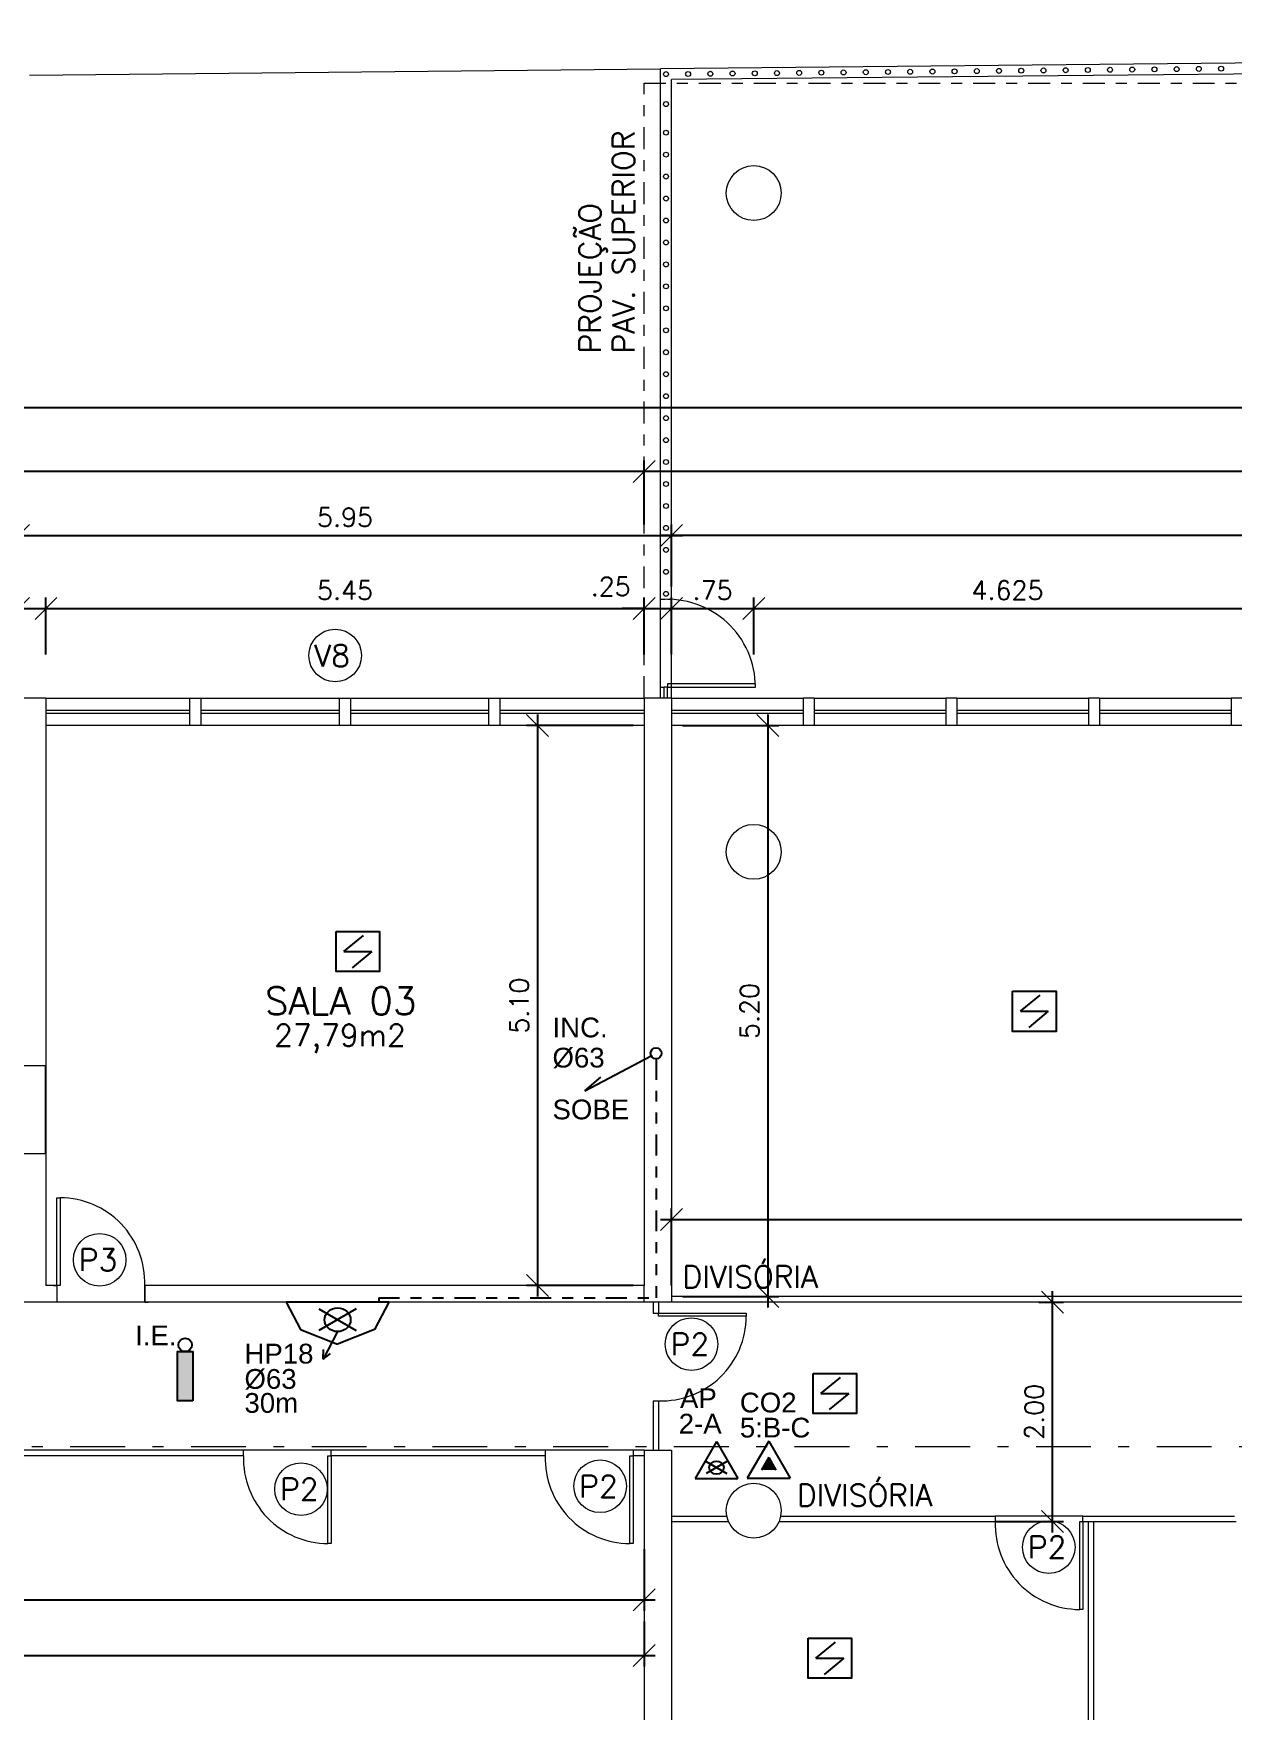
# Model space of a CAD drawing. Header units: millimetres. Extents: x 521 to 1055, y 261 to 520.
# Drawn here: x 715.49 to 726.42, y 495.5 to 510.77 of the extents above; entities that cross this region are included whole.
import ezdxf
from ezdxf.enums import TextEntityAlignment as Align

# ---------------------------------------------------------------- set-up
doc = ezdxf.new("R2010")
doc.units = ezdxf.units.MM
for name, pattern in [('CONTINU', [0]), ('DASHDOT', [1, 0.5, -0.25, 0, -0.25]), ('DASHDOTX2', [2, 1, -0.5, 0, -0.5]), ('DIVIDE2', [15.875, 6.35, -3.175, 0, -3.175, 0, -3.175])]:
    doc.linetypes.add(name, pattern=pattern)
doc.layers.add('0.1', color=8, linetype='Continuous', lineweight=13)
doc.layers.add('ppci', color=8, linetype='Continuous')
doc.styles.add('ROMANS', font='romans')
doc.styles.get("Standard").update_dxf_attribs({"font": 'romans.shx'})
doc.styles.add('STYLE1', font='sanss___.ttf')
doc.dimstyles.new('Fares Eng - 50', dxfattribs={"dimscale": 2, "dimtxt": 0.085, "dimasz": 0.1, "dimexe": 0.05, "dimexo": 0.05, "dimgap": 0.04, "dimtad": 1, "dimzin": 4, "dimdsep": 46, "dimtxsty": 'ROMANS', "dimblk1": 'OBLIQUE', "dimblk2": 'OBLIQUE', "dimsah": 1, "dimcen": 0.05, "dimdle": 0.05, "dimclrd": 8, "dimclre": 8, "dimclrt": 8, "dimaunit": 1, "dimadec": 0, "dimazin": 0, "dimtfac": 1, "dimtix": 1, "dimtmove": 2, "dimatfit": 0, "dimldrblk": 'OPEN90', "dimfxl": 1, "dimtolj": 1, "dimtzin": 0, "dimarcsym": 0})

# ---------------------------------------------------------------- blocks, each defined once
blk = doc.blocks.new('_OBLIQUE')
at = {"color": 0, "linetype": 'ByBlock'}
blk.add_line((-0.5, -0.5), (0.5, 0.5), dxfattribs=at)
blk = doc.blocks.new('*D49')
at = {"layer": '0.1', "color": 8, "linetype": 'CONTINU', "lineweight": -2, "transparency": 16777216}
for p, q in [((715.353, 505.534), (715.153, 505.534)), ((715.353, 505.115), (715.353, 505.634)), ((715.353, 505.534), (715.603, 505.534)), ((715.603, 505.115), (715.603, 505.634)), ((715.603, 505.534), (715.803, 505.534))]:
    blk.add_line(p, q, dxfattribs=at)
at = {"layer": 'DEFPOINTS', "color": 0, "linetype": 'CONTINU', "lineweight": -2, "transparency": 16777216}
for p in [(715.603, 505.534), (715.353, 505.015), (715.603, 505.015)]:
    blk.add_point(p, dxfattribs=at)
at = {"layer": '0.1', "color": 8, "linetype": 'CONTINU', "lineweight": -2, "transparency": 16777216, "xscale": 0.2, "yscale": 0.2, "zscale": 0.2}
blk.add_blockref('_OBLIQUE', (715.353, 505.534), dxfattribs=at)
at = {"layer": '0.1', "color": 8, "linetype": 'CONTINU', "lineweight": -2, "transparency": 16777216, "xscale": 0.2, "yscale": 0.2, "zscale": 0.2, "rotation": 180}
blk.add_blockref('_OBLIQUE', (715.603, 505.534), dxfattribs=at)
at = {"layer": '0.1', "color": 8, "linetype": 'CONTINU', "transparency": 16777216, "insert": (715.073, 505.734), "char_height": 0.17, "attachment_point": 5, "style": 'ROMANS'}
blk.add_mtext('\\A1;.25', dxfattribs=at)
blk = doc.blocks.new('_Open90')
at = {"color": 0, "linetype": 'ByBlock', "lineweight": -2}
for p, q in [((0, 0), (-1, 0)), ((-0.5, 0.5), (0, 0)), ((0, 0), (-0.5, -0.5))]:
    blk.add_line(p, q, dxfattribs=at)
blk = doc.blocks.new('*D115')
at = {"layer": '0.1', "color": 8, "linetype": 'CONTINU', "lineweight": -2, "transparency": 16777216}
for p, q in [((715.503, 505.534), (721.153, 505.534)), ((715.603, 505.115), (715.603, 505.634)), ((721.053, 505.115), (721.053, 505.634))]:
    blk.add_line(p, q, dxfattribs=at)
at = {"layer": 'DEFPOINTS', "color": 0, "linetype": 'CONTINU', "lineweight": -2, "transparency": 16777216}
for p in [(721.053, 505.534), (715.603, 505.015), (721.053, 505.015)]:
    blk.add_point(p, dxfattribs=at)
at = {"layer": '0.1', "color": 8, "linetype": 'CONTINU', "lineweight": -2, "transparency": 16777216, "xscale": 0.2, "yscale": 0.2, "zscale": 0.2, "rotation": 180}
blk.add_blockref('_OBLIQUE', (715.603, 505.534), dxfattribs=at)
at = {"layer": '0.1', "color": 8, "linetype": 'CONTINU', "lineweight": -2, "transparency": 16777216, "xscale": 0.2, "yscale": 0.2, "zscale": 0.2}
blk.add_blockref('_OBLIQUE', (721.053, 505.534), dxfattribs=at)
at = {"layer": '0.1', "color": 8, "linetype": 'CONTINU', "transparency": 16777216, "insert": (718.328, 505.699), "char_height": 0.17, "attachment_point": 5, "style": 'ROMANS'}
blk.add_mtext('\\A1;5.45', dxfattribs=at)
blk = doc.blocks.new('*D50')
at = {"layer": '0.1', "color": 8, "linetype": 'CONTINU', "lineweight": -2, "transparency": 16777216}
for p, q in [((721.053, 505.534), (720.853, 505.534)), ((721.053, 505.115), (721.053, 505.634)), ((721.053, 505.534), (721.303, 505.534)), ((721.303, 505.115), (721.303, 505.634)), ((721.303, 505.534), (721.503, 505.534))]:
    blk.add_line(p, q, dxfattribs=at)
at = {"layer": 'DEFPOINTS', "color": 0, "linetype": 'CONTINU', "lineweight": -2, "transparency": 16777216}
for p in [(721.303, 505.534), (721.053, 505.015), (721.303, 505.015)]:
    blk.add_point(p, dxfattribs=at)
at = {"layer": '0.1', "color": 8, "linetype": 'CONTINU', "lineweight": -2, "transparency": 16777216, "xscale": 0.2, "yscale": 0.2, "zscale": 0.2}
blk.add_blockref('_OBLIQUE', (721.053, 505.534), dxfattribs=at)
at = {"layer": '0.1', "color": 8, "linetype": 'CONTINU', "lineweight": -2, "transparency": 16777216, "xscale": 0.2, "yscale": 0.2, "zscale": 0.2, "rotation": 180}
blk.add_blockref('_OBLIQUE', (721.303, 505.534), dxfattribs=at)
at = {"layer": '0.1', "color": 8, "linetype": 'CONTINU', "transparency": 16777216, "insert": (720.749, 505.734), "char_height": 0.17, "attachment_point": 5, "style": 'ROMANS'}
blk.add_mtext('\\A1;.25', dxfattribs=at)
blk = doc.blocks.new('*D51')
at = {"layer": '0.1', "color": 8, "linetype": 'CONTINU', "lineweight": -2, "transparency": 16777216}
for p, q in [((721.203, 505.534), (722.153, 505.534)), ((721.303, 505.115), (721.303, 505.634)), ((722.053, 505.115), (722.053, 505.634))]:
    blk.add_line(p, q, dxfattribs=at)
at = {"layer": 'DEFPOINTS', "color": 0, "linetype": 'CONTINU', "lineweight": -2, "transparency": 16777216}
for p in [(722.053, 505.534), (721.303, 505.015), (722.053, 505.015)]:
    blk.add_point(p, dxfattribs=at)
at = {"layer": '0.1', "color": 8, "linetype": 'CONTINU', "lineweight": -2, "transparency": 16777216, "xscale": 0.2, "yscale": 0.2, "zscale": 0.2, "rotation": 180}
blk.add_blockref('_OBLIQUE', (721.303, 505.534), dxfattribs=at)
at = {"layer": '0.1', "color": 8, "linetype": 'CONTINU', "lineweight": -2, "transparency": 16777216, "xscale": 0.2, "yscale": 0.2, "zscale": 0.2}
blk.add_blockref('_OBLIQUE', (722.053, 505.534), dxfattribs=at)
at = {"layer": '0.1', "color": 8, "linetype": 'CONTINU', "transparency": 16777216, "insert": (721.678, 505.699), "char_height": 0.17, "attachment_point": 5, "style": 'ROMANS'}
blk.add_mtext('\\A1;.75', dxfattribs=at)
blk = doc.blocks.new('*D52')
at = {"layer": '0.1', "color": 8, "linetype": 'CONTINU', "lineweight": -2, "transparency": 16777216}
for p, q in [((721.953, 505.534), (726.778, 505.534)), ((722.053, 505.115), (722.053, 505.634)), ((726.678, 505.115), (726.678, 505.634))]:
    blk.add_line(p, q, dxfattribs=at)
at = {"layer": 'DEFPOINTS', "color": 0, "linetype": 'CONTINU', "lineweight": -2, "transparency": 16777216}
for p in [(726.678, 505.534), (722.053, 505.015), (726.678, 505.015)]:
    blk.add_point(p, dxfattribs=at)
at = {"layer": '0.1', "color": 8, "linetype": 'CONTINU', "lineweight": -2, "transparency": 16777216, "xscale": 0.2, "yscale": 0.2, "zscale": 0.2, "rotation": 180}
blk.add_blockref('_OBLIQUE', (722.053, 505.534), dxfattribs=at)
at = {"layer": '0.1', "color": 8, "linetype": 'CONTINU', "lineweight": -2, "transparency": 16777216, "xscale": 0.2, "yscale": 0.2, "zscale": 0.2}
blk.add_blockref('_OBLIQUE', (726.678, 505.534), dxfattribs=at)
at = {"layer": '0.1', "color": 8, "linetype": 'CONTINU', "transparency": 16777216, "insert": (724.365, 505.699), "char_height": 0.17, "attachment_point": 5, "style": 'ROMANS'}
blk.add_mtext('\\A1;4.625', dxfattribs=at)
blk = doc.blocks.new('*D116')
at = {"layer": '0.1', "color": 8, "linetype": 'CONTINU', "lineweight": -2, "transparency": 16777216}
for p, q in [((715.353, 505.834), (715.353, 506.299)), ((721.303, 505.834), (721.303, 506.299)), ((715.253, 506.199), (721.403, 506.199))]:
    blk.add_line(p, q, dxfattribs=at)
at = {"layer": 'DEFPOINTS', "color": 0, "linetype": 'CONTINU', "lineweight": -2, "transparency": 16777216}
for p in [(721.303, 506.199), (715.353, 505.734), (721.303, 505.734)]:
    blk.add_point(p, dxfattribs=at)
at = {"layer": '0.1', "color": 8, "linetype": 'CONTINU', "lineweight": -2, "transparency": 16777216, "xscale": 0.2, "yscale": 0.2, "zscale": 0.2, "rotation": 180}
blk.add_blockref('_OBLIQUE', (715.353, 506.199), dxfattribs=at)
at = {"layer": '0.1', "color": 8, "linetype": 'CONTINU', "lineweight": -2, "transparency": 16777216, "xscale": 0.2, "yscale": 0.2, "zscale": 0.2}
blk.add_blockref('_OBLIQUE', (721.303, 506.199), dxfattribs=at)
at = {"layer": '0.1', "color": 8, "linetype": 'CONTINU', "transparency": 16777216, "insert": (718.328, 506.364), "char_height": 0.17, "attachment_point": 5, "style": 'ROMANS'}
blk.add_mtext('\\A1;5.95', dxfattribs=at)
blk = doc.blocks.new('*D117')
at = {"layer": '0.1', "color": 8, "linetype": 'CONTINU', "lineweight": -2, "transparency": 16777216}
for p, q in [((721.303, 505.734), (721.303, 506.299)), ((736.803, 505.734), (736.803, 506.299)), ((736.903, 506.199), (721.203, 506.199))]:
    blk.add_line(p, q, dxfattribs=at)
at = {"layer": 'DEFPOINTS', "color": 0, "linetype": 'CONTINU', "lineweight": -2, "transparency": 16777216}
for p in [(721.303, 506.199), (721.303, 505.634), (736.803, 505.634)]:
    blk.add_point(p, dxfattribs=at)
at = {"layer": '0.1', "color": 8, "linetype": 'CONTINU', "lineweight": -2, "transparency": 16777216, "xscale": 0.2, "yscale": 0.2, "zscale": 0.2, "rotation": 180}
blk.add_blockref('_OBLIQUE', (721.303, 506.199), dxfattribs=at)
at = {"layer": '0.1', "color": 8, "linetype": 'CONTINU', "lineweight": -2, "transparency": 16777216, "xscale": 0.2, "yscale": 0.2, "zscale": 0.2}
blk.add_blockref('_OBLIQUE', (736.803, 506.199), dxfattribs=at)
at = {"layer": '0.1', "color": 8, "linetype": 'CONTINU', "transparency": 16777216, "insert": (729.053, 506.364), "char_height": 0.17, "attachment_point": 5, "style": 'ROMANS'}
blk.add_mtext('\\A1;15.50', dxfattribs=at)
blk = doc.blocks.new('*D118')
at = {"layer": '0.1', "color": 8, "linetype": 'CONTINU', "lineweight": -2, "transparency": 16777216}
for p, q in [((737.153, 506.78), (720.953, 506.78)), ((721.053, 506.3), (721.053, 506.88)), ((737.053, 506.3), (737.053, 506.88))]:
    blk.add_line(p, q, dxfattribs=at)
at = {"layer": 'DEFPOINTS', "color": 0, "linetype": 'CONTINU', "lineweight": -2, "transparency": 16777216}
for p in [(721.053, 506.78), (721.053, 506.2), (737.053, 506.2)]:
    blk.add_point(p, dxfattribs=at)
at = {"layer": '0.1', "color": 8, "linetype": 'CONTINU', "lineweight": -2, "transparency": 16777216, "xscale": 0.2, "yscale": 0.2, "zscale": 0.2, "rotation": 180}
blk.add_blockref('_OBLIQUE', (721.053, 506.78), dxfattribs=at)
at = {"layer": '0.1', "color": 8, "linetype": 'CONTINU', "lineweight": -2, "transparency": 16777216, "xscale": 0.2, "yscale": 0.2, "zscale": 0.2}
blk.add_blockref('_OBLIQUE', (737.053, 506.78), dxfattribs=at)
at = {"layer": '0.1', "color": 8, "linetype": 'CONTINU', "transparency": 16777216, "insert": (729.053, 506.945), "char_height": 0.17, "attachment_point": 5, "style": 'ROMANS'}
blk.add_mtext('\\A1;16.00', dxfattribs=at)
blk = doc.blocks.new('*D66')
at = {"layer": '0.1', "color": 8, "linetype": 'CONTINU', "lineweight": -2, "transparency": 16777216}
for p, q in [((721.153, 506.78), (667.203, 506.78)), ((667.303, 506.399), (667.303, 506.88)), ((721.053, 506.299), (721.053, 506.88))]:
    blk.add_line(p, q, dxfattribs=at)
at = {"layer": 'DEFPOINTS', "color": 0, "linetype": 'CONTINU', "lineweight": -2, "transparency": 16777216}
for p in [(667.303, 506.78), (667.303, 506.299), (721.053, 506.199)]:
    blk.add_point(p, dxfattribs=at)
at = {"layer": '0.1', "color": 8, "linetype": 'CONTINU', "lineweight": -2, "transparency": 16777216, "xscale": 0.2, "yscale": 0.2, "zscale": 0.2, "rotation": 180}
blk.add_blockref('_OBLIQUE', (667.303, 506.78), dxfattribs=at)
at = {"layer": '0.1', "color": 8, "linetype": 'CONTINU', "lineweight": -2, "transparency": 16777216, "xscale": 0.2, "yscale": 0.2, "zscale": 0.2}
blk.add_blockref('_OBLIQUE', (721.053, 506.78), dxfattribs=at)
at = {"layer": '0.1', "color": 8, "linetype": 'CONTINU', "transparency": 16777216, "insert": (694.178, 506.945), "char_height": 0.17, "attachment_point": 5, "style": 'ROMANS'}
blk.add_mtext('\\A1;53.75', dxfattribs=at)
blk = doc.blocks.new('*D68')
at = {"layer": '0.1', "color": 8, "linetype": 'CONTINU', "lineweight": -2, "transparency": 16777216}
for p, q in [((667.203, 507.364), (755.553, 507.364)), ((667.303, 506.98), (667.303, 507.464)), ((755.453, 506.98), (755.453, 507.464))]:
    blk.add_line(p, q, dxfattribs=at)
at = {"layer": 'DEFPOINTS', "color": 0, "linetype": 'CONTINU', "lineweight": -2, "transparency": 16777216}
for p in [(755.453, 507.364), (667.303, 506.88), (755.453, 506.88)]:
    blk.add_point(p, dxfattribs=at)
at = {"layer": '0.1', "color": 8, "linetype": 'CONTINU', "lineweight": -2, "transparency": 16777216, "xscale": 0.2, "yscale": 0.2, "zscale": 0.2, "rotation": 180}
blk.add_blockref('_OBLIQUE', (667.303, 507.364), dxfattribs=at)
at = {"layer": '0.1', "color": 8, "linetype": 'CONTINU', "lineweight": -2, "transparency": 16777216, "xscale": 0.2, "yscale": 0.2, "zscale": 0.2}
blk.add_blockref('_OBLIQUE', (755.453, 507.364), dxfattribs=at)
at = {"layer": '0.1', "color": 8, "linetype": 'CONTINU', "transparency": 16777216, "insert": (711.378, 507.529), "char_height": 0.17, "attachment_point": 5, "style": 'ROMANS'}
blk.add_mtext('\\A1;88.15', dxfattribs=at)
blk = doc.blocks.new('P80')
for points in [[(0, 0.86), (0, 0.83), (0.15, 0.83), (0.15, 0.86)], [(0, 0), (0, 0.03), (0.15, 0.03), (0.15, 0)]]:
    blk.add_lwpolyline(points)
blk.add_lwpolyline([(-0.8, 0.06), (0, 0.06), (0, 0.03), (-0.8, 0.03)], close=True)
at = {"color": 8}
blk.add_arc((-0.025, 0.056), 0.775, 88.1408, 179.6698, dxfattribs=at)
blk = doc.blocks.new('ÁREA')
for p in [(0.00005, 0.00376), (0, 0)]:
    blk.add_attdef('COMPARTIMENTO', text='', height=0.0025).set_placement(p, align=Align.CENTER)
at = {"color": 1}
for p in [(-0.00005, -0.00376), (-0.0001, -0.00752)]:
    blk.add_attdef('ÁREA', text='', height=0.002, dxfattribs=at).set_placement(p, align=Align.CENTER)
blk = doc.blocks.new('*D219')
at = {"layer": '0.1', "color": 8, "linetype": 'CONTINU', "lineweight": -2, "transparency": 16777216}
for p, q in [((721.303, 499.367), (721.303, 500.069)), ((736.853, 499.367), (736.853, 500.069)), ((721.203, 499.969), (736.953, 499.969))]:
    blk.add_line(p, q, dxfattribs=at)
at = {"layer": 'DEFPOINTS', "color": 0, "linetype": 'CONTINU', "lineweight": -2, "transparency": 16777216}
for p in [(736.853, 499.969), (721.303, 499.267), (736.853, 499.267)]:
    blk.add_point(p, dxfattribs=at)
at = {"layer": '0.1', "color": 8, "linetype": 'CONTINU', "lineweight": -2, "transparency": 16777216, "xscale": 0.2, "yscale": 0.2, "zscale": 0.2, "rotation": 180}
blk.add_blockref('_OBLIQUE', (721.303, 499.969), dxfattribs=at)
at = {"layer": '0.1', "color": 8, "linetype": 'CONTINU', "lineweight": -2, "transparency": 16777216, "xscale": 0.2, "yscale": 0.2, "zscale": 0.2}
blk.add_blockref('_OBLIQUE', (736.853, 499.969), dxfattribs=at)
at = {"layer": '0.1', "color": 8, "linetype": 'CONTINU', "transparency": 16777216, "insert": (729.078, 500.134), "char_height": 0.17, "attachment_point": 5, "style": 'ROMANS'}
blk.add_mtext('\\A1;15.55', dxfattribs=at)
blk = doc.blocks.new('*D255')
at = {"layer": '0.1', "color": 8, "linetype": 'CONTINU', "lineweight": -2, "transparency": 16777216}
for p, q in [((724.774, 497.117), (724.774, 499.317)), ((724.65, 499.217), (724.874, 499.217)), ((724.253, 497.217), (724.874, 497.217))]:
    blk.add_line(p, q, dxfattribs=at)
at = {"layer": 'DEFPOINTS', "color": 0, "linetype": 'CONTINU', "lineweight": -2, "transparency": 16777216}
for p in [(724.55, 499.217), (724.774, 499.217), (724.153, 497.217)]:
    blk.add_point(p, dxfattribs=at)
at = {"layer": '0.1', "color": 8, "linetype": 'CONTINU', "lineweight": -2, "transparency": 16777216, "xscale": 0.2, "yscale": 0.2, "zscale": 0.2}
for p, rotation in [((724.774, 499.217), 90), ((724.774, 497.217), 270)]:
    blk.add_blockref('_OBLIQUE', p, dxfattribs=dict(at, rotation=rotation))
at = {"layer": '0.1', "color": 8, "linetype": 'CONTINU', "transparency": 16777216, "insert": (724.609, 498.217), "char_height": 0.17, "attachment_point": 5, "rotation": 90, "style": 'ROMANS'}
blk.add_mtext('\\A1;2.00', dxfattribs=at)
blk = doc.blocks.new('*D286')
at = {"layer": '0.1', "color": 8, "linetype": 'CONTINU', "lineweight": -2, "transparency": 16777216}
for p, q in [((720.953, 504.467), (719.981, 504.467)), ((720.081, 504.567), (720.081, 499.267)), ((720.953, 499.367), (719.981, 499.367))]:
    blk.add_line(p, q, dxfattribs=at)
at = {"layer": 'DEFPOINTS', "color": 0, "linetype": 'CONTINU', "lineweight": -2, "transparency": 16777216}
for p in [(721.053, 504.467), (720.081, 499.367), (721.053, 499.367)]:
    blk.add_point(p, dxfattribs=at)
at = {"layer": '0.1', "color": 8, "linetype": 'CONTINU', "lineweight": -2, "transparency": 16777216, "xscale": 0.2, "yscale": 0.2, "zscale": 0.2}
for p, rotation in [((720.081, 504.467), 90), ((720.081, 499.367), 270)]:
    blk.add_blockref('_OBLIQUE', p, dxfattribs=dict(at, rotation=rotation))
at = {"layer": '0.1', "color": 8, "linetype": 'CONTINU', "transparency": 16777216, "insert": (719.916, 501.917), "char_height": 0.17, "attachment_point": 5, "rotation": 90, "style": 'ROMANS'}
blk.add_mtext('\\A1;5.10', dxfattribs=at)
blk = doc.blocks.new('*D3375')
at = {"layer": '0.1', "color": 8, "linetype": 'CONTINU', "lineweight": -2, "transparency": 16777216}
for p, q in [((721.403, 504.467), (722.28, 504.467)), ((722.18, 504.567), (722.18, 499.167)), ((721.403, 499.267), (722.28, 499.267))]:
    blk.add_line(p, q, dxfattribs=at)
at = {"layer": 'DEFPOINTS', "color": 0, "linetype": 'CONTINU', "lineweight": -2, "transparency": 16777216}
for p in [(721.303, 504.467), (721.303, 499.267), (722.18, 499.267)]:
    blk.add_point(p, dxfattribs=at)
at = {"layer": '0.1', "color": 8, "linetype": 'CONTINU', "lineweight": -2, "transparency": 16777216, "xscale": 0.2, "yscale": 0.2, "zscale": 0.2}
for p, rotation in [((722.18, 504.467), 90), ((722.18, 499.267), 270)]:
    blk.add_blockref('_OBLIQUE', p, dxfattribs=dict(at, rotation=rotation))
at = {"layer": '0.1', "color": 8, "linetype": 'CONTINU', "lineweight": -2, "transparency": 16777216, "insert": (722.015, 501.867), "char_height": 0.17, "attachment_point": 5, "rotation": 90, "style": 'ROMANS'}
blk.add_mtext('\\A1;5.20', dxfattribs=at)
blk = doc.blocks.new('*D3377')
at = {"layer": '0.1', "color": 8, "linetype": 'CONTINU', "lineweight": -2, "transparency": 16777216}
for p, q in [((697.673, 496.967), (697.673, 496.406)), ((721.053, 496.967), (721.053, 496.406)), ((697.573, 496.506), (721.153, 496.506))]:
    blk.add_line(p, q, dxfattribs=at)
at = {"layer": 'DEFPOINTS', "color": 0, "linetype": 'CONTINU', "lineweight": -2, "transparency": 16777216}
for p in [(697.673, 497.067), (721.053, 497.067), (721.053, 496.506)]:
    blk.add_point(p, dxfattribs=at)
at = {"layer": '0.1', "color": 8, "linetype": 'CONTINU', "lineweight": -2, "transparency": 16777216, "xscale": 0.2, "yscale": 0.2, "zscale": 0.2, "rotation": 180}
blk.add_blockref('_OBLIQUE', (697.673, 496.506), dxfattribs=at)
at = {"layer": '0.1', "color": 8, "linetype": 'CONTINU', "lineweight": -2, "transparency": 16777216, "xscale": 0.2, "yscale": 0.2, "zscale": 0.2}
blk.add_blockref('_OBLIQUE', (721.053, 496.506), dxfattribs=at)
at = {"layer": '0.1', "color": 8, "linetype": 'CONTINU', "lineweight": -2, "transparency": 16777216, "insert": (709.363, 496.671), "char_height": 0.17, "attachment_point": 5, "style": 'ROMANS'}
blk.add_mtext('\\A1;23.38', dxfattribs=at)
blk = doc.blocks.new('*D3378')
at = {"layer": '0.1', "color": 8, "linetype": 'CONTINU', "lineweight": -2, "transparency": 16777216}
for p, q in [((693.953, 496.306), (693.953, 495.899)), ((721.053, 496.306), (721.053, 495.899)), ((693.853, 495.999), (721.153, 495.999))]:
    blk.add_line(p, q, dxfattribs=at)
at = {"layer": 'DEFPOINTS', "color": 0, "linetype": 'CONTINU', "lineweight": -2, "transparency": 16777216}
for p in [(693.953, 496.406), (721.053, 496.406), (721.053, 495.999)]:
    blk.add_point(p, dxfattribs=at)
at = {"layer": '0.1', "color": 8, "linetype": 'CONTINU', "lineweight": -2, "transparency": 16777216, "xscale": 0.2, "yscale": 0.2, "zscale": 0.2, "rotation": 180}
blk.add_blockref('_OBLIQUE', (693.953, 495.999), dxfattribs=at)
at = {"layer": '0.1', "color": 8, "linetype": 'CONTINU', "lineweight": -2, "transparency": 16777216, "xscale": 0.2, "yscale": 0.2, "zscale": 0.2}
blk.add_blockref('_OBLIQUE', (721.053, 495.999), dxfattribs=at)
at = {"layer": '0.1', "color": 8, "linetype": 'CONTINU', "lineweight": -2, "transparency": 16777216, "insert": (707.503, 496.164), "char_height": 0.17, "attachment_point": 5, "style": 'ROMANS'}
blk.add_mtext('\\A1;27.10', dxfattribs=at)

msp = doc.modelspace()

# ---------------------------------------------------------------- hatches: boundary and pattern name
at = {"layer": 'ppci'}
for points in [[(716.94244, 498.76553), (716.79994, 498.76553), (716.79994, 498.317), (716.94244, 498.317)], [(722.18889, 497.79971), (722.12379, 497.68696), (722.25398, 497.68696)]]:
    msp.add_hatch(color=10, dxfattribs=at).paths.add_polyline_path(points)

# ---------------------------------------------------------------- linework, layer by layer
at = {"layer": '0.1', "color": 8}
for p, q in [((753.43847, 510.76958), (721.20272, 510.44884)), ((753.38193, 510.66901), (721.30272, 510.34983)), ((715.45272, 510.39162), (721.20272, 510.44884)), ((721.20272, 504.81692), (721.20272, 510.44884)), ((721.30272, 504.81692), (721.30272, 510.34983)), ((721.26772, 505.61692), (721.30272, 505.61692)), ((721.20272, 504.81692), (721.23772, 504.81692)), ((721.26772, 504.81692), (721.23772, 504.81692)), ((721.26772, 504.81692), (721.30272, 504.81692)), ((715.60272, 504.71692), (716.91522, 504.71692)), ((715.60272, 504.60692), (716.91522, 504.60692)), ((717.01522, 504.71692), (718.27772, 504.71692)), ((717.01522, 504.60692), (718.27772, 504.60692)), ((718.37772, 504.71692), (719.63926, 504.71692)), ((718.37772, 504.60692), (719.63926, 504.60692)), ((719.73926, 504.71692), (721.05272, 504.71692)), ((719.73926, 504.60692), (721.05272, 504.60692)), ((721.30272, 504.71692), (722.50272, 504.71692)), ((721.30272, 504.60692), (722.50272, 504.60692)), ((722.50272, 504.71692), (722.50272, 504.46692)), ((722.60272, 504.71692), (722.50272, 504.71692)), ((722.60272, 504.71692), (722.60272, 504.46692)), ((722.60272, 504.71692), (723.80272, 504.71692)), ((722.60272, 504.60692), (723.80272, 504.60692)), ((723.80272, 504.71692), (723.80272, 504.46692)), ((723.90272, 504.71692), (723.80272, 504.71692)), ((723.90272, 504.71692), (723.90272, 504.46692)), ((723.90272, 504.71692), (725.10272, 504.71692)), ((723.90272, 504.60692), (725.10272, 504.60692)), ((725.10272, 504.71692), (725.10272, 504.46692)), ((725.20272, 504.71692), (725.10272, 504.71692)), ((725.20272, 504.71692), (725.20272, 504.46692)), ((725.20272, 504.71692), (726.40272, 504.71692)), ((725.20272, 504.60692), (726.40272, 504.60692)), ((726.40272, 504.71692), (726.40272, 504.46692)), ((726.50272, 504.71692), (726.40272, 504.71692)), ((716.91522, 504.57692), (715.60272, 504.57692)), ((716.91522, 504.46692), (715.60272, 504.46692)), ((718.27772, 504.57692), (717.01522, 504.57692)), ((718.27772, 504.46692), (717.01522, 504.46692)), ((719.63926, 504.57692), (718.37772, 504.57692)), ((719.63926, 504.46692), (718.37772, 504.46692)), ((721.05272, 504.57692), (719.73926, 504.57692)), ((721.05272, 504.46692), (719.73926, 504.46692)), ((722.50272, 504.57692), (721.30272, 504.57692)), ((722.50272, 504.46692), (721.30272, 504.46692)), ((722.60272, 504.46692), (722.50272, 504.46692)), ((723.80272, 504.57692), (722.60272, 504.57692)), ((723.80272, 504.46692), (722.60272, 504.46692)), ((723.90272, 504.46692), (723.80272, 504.46692)), ((725.10272, 504.57692), (723.90272, 504.57692)), ((725.10272, 504.46692), (723.90272, 504.46692)), ((725.20272, 504.46692), (725.10272, 504.46692)), ((726.40272, 504.57692), (725.20272, 504.57692)), ((726.40272, 504.46692), (725.20272, 504.46692)), ((726.50272, 504.46692), (726.40272, 504.46692)), ((721.13485, 499.21692), (721.13485, 499.11692)), ((721.13485, 499.11692), (721.18485, 499.11692)), ((721.18485, 499.21692), (721.18485, 499.11692)), ((721.13485, 498.31692), (721.18485, 498.31692)), ((721.13485, 498.31692), (721.13485, 497.86692)), ((721.18485, 498.31692), (721.18485, 497.86692)), ((717.40272, 497.86692), (712.80272, 497.86692)), ((717.40272, 497.81692), (712.80272, 497.81692)), ((720.15272, 497.86692), (718.20272, 497.86692)), ((720.15272, 497.81692), (718.20272, 497.81692)), ((720.15272, 497.86692), (720.15272, 497.81692)), ((721.05272, 497.86692), (720.95272, 497.86692)), ((720.95272, 497.86692), (720.95272, 497.81692)), ((721.05272, 497.81692), (720.95272, 497.81692))]:
    msp.add_line(p, q, dxfattribs=at)
at = {"layer": '0.1', "color": 8, "linetype": 'DASHDOT', "ltscale": 0.4}
for p, q in [((721.05272, 510.31692), (737.05272, 510.31692)), ((721.05272, 504.71692), (721.05272, 510.31692))]:
    msp.add_line(p, q, dxfattribs=at)
at = {"layer": '0.1', "color": 7}
for p, q in [((715.60272, 504.71692), (715.35272, 504.71692)), ((715.60272, 504.71692), (715.35272, 504.71692)), ((715.60272, 504.71692), (715.60272, 501.36692)), ((721.30272, 504.71692), (721.05272, 504.71692)), ((721.05272, 504.71692), (721.05272, 499.36692)), ((721.30272, 504.71692), (721.05272, 504.71692)), ((721.30272, 504.71692), (721.05272, 504.71692)), ((721.30272, 504.71692), (721.05272, 504.71692)), ((721.30272, 504.71692), (721.30272, 499.21692)), ((715.60272, 501.36692), (715.35272, 501.36692)), ((715.60272, 500.56692), (715.35272, 500.56692)), ((715.60272, 500.56692), (715.60272, 499.36692)), ((715.70272, 499.36692), (715.60272, 499.36692)), ((715.70272, 499.36692), (715.70272, 499.21692)), ((721.05272, 499.36692), (716.50272, 499.36692)), ((716.50272, 499.21692), (716.50272, 499.36692)), ((715.70272, 499.21692), (715.35272, 499.21692)), ((721.30272, 499.21692), (716.50272, 499.21692)), ((721.05272, 497.86692), (721.30272, 497.86692)), ((721.05272, 497.86692), (721.05272, 490.11692)), ((721.30272, 497.86692), (721.30272, 490.11692))]:
    msp.add_line(p, q, dxfattribs=at)
at = {"layer": '0.1', "color": 8, "linetype": 'CONTINU', "lineweight": -2}
msp.add_line((715.60272, 500.56692), (715.60272, 501.36692), dxfattribs=at)
at = {"layer": '0.1', "color": 8, "linetype": 'CONTINU'}
for p, q in [((721.05272, 499.21692), (721.05272, 499.36692)), ((726.69751, 499.26692), (721.30272, 499.26692)), ((716.50272, 499.21692), (715.70272, 499.21692)), ((726.69751, 499.21692), (721.30272, 499.21692)), ((717.40272, 497.81692), (717.40272, 497.86692)), ((718.20272, 497.86692), (717.40272, 497.86692)), ((718.20272, 497.81692), (718.20272, 497.86692)), ((720.95272, 497.86692), (720.15272, 497.86692)), ((721.30272, 497.26692), (721.80777, 497.26692)), ((721.30272, 497.21692), (721.82359, 497.21692)), ((722.28185, 497.21692), (724.15272, 497.21692)), ((722.29767, 497.26692), (724.20272, 497.26692)), ((724.15272, 497.21692), (724.25272, 497.21692)), ((724.20272, 497.26692), (724.25272, 497.26692)), ((724.25272, 497.26692), (724.25272, 497.21692)), ((725.05272, 497.26692), (724.25272, 497.26692)), ((725.05272, 497.21692), (725.05272, 497.26692)), ((725.05272, 497.26692), (726.43277, 497.26692)), ((725.05272, 497.21692), (726.44859, 497.21692)), ((725.10272, 489.96692), (725.10272, 497.21692)), ((725.15272, 489.96692), (725.15272, 497.21692))]:
    msp.add_line(p, q, dxfattribs=at)
at = {"layer": '0.1', "color": 8, "linetype": 'DASHDOTX2', "ltscale": 0.5}
msp.add_line((667.42476, 497.90205), (756.12641, 497.90205), dxfattribs=at)
at = {"layer": '0.1', "color": 8}
for points in [[(721.20272, 504.71692), (721.20272, 504.81692)], [(721.23772, 504.71692), (721.23772, 504.81692)], [(721.26772, 504.71692), (721.26772, 504.81692)], [(721.30272, 504.71692), (721.30272, 504.81692)]]:
    msp.add_lwpolyline(points, dxfattribs=at)
for points in [[(721.26772, 504.81692), (722.06772, 504.81692), (722.06772, 504.84692), (721.26772, 504.84692)], [(716.91522, 504.71692), (717.01522, 504.71692), (717.01522, 504.46692), (716.91522, 504.46692)], [(718.27772, 504.71692), (718.37772, 504.71692), (718.37772, 504.46692), (718.27772, 504.46692)], [(719.63926, 504.71692), (719.73926, 504.71692), (719.73926, 504.46692), (719.63926, 504.46692)], [(721.98485, 499.08692), (721.18485, 499.08692), (721.18485, 499.11692), (721.98485, 499.11692)], [(718.17272, 497.01692), (718.17272, 497.81692), (718.20272, 497.81692), (718.20272, 497.01692)], [(720.92272, 497.01692), (720.92272, 497.81692), (720.95272, 497.81692), (720.95272, 497.01692)], [(725.02297, 496.41692), (725.02297, 497.21692), (725.05297, 497.21692), (725.05297, 496.41692)]]:
    msp.add_lwpolyline(points, close=True, dxfattribs=at)
for centre, radius in [((721.25272, 510.40009), 0.0225), ((721.45469, 510.40134), 0.0225), ((721.65704, 510.40335), 0.0225), ((721.8594, 510.40537), 0.0225), ((722.06175, 510.40738), 0.0225), ((722.26411, 510.40939), 0.0225), ((722.46646, 510.41141), 0.0225), ((722.66882, 510.41342), 0.0225), ((722.87117, 510.41543), 0.0225), ((723.07353, 510.41745), 0.0225), ((723.27589, 510.41946), 0.0225), ((723.47824, 510.42147), 0.0225), ((723.6806, 510.42349), 0.0225), ((723.88295, 510.4255), 0.0225), ((724.08531, 510.42751), 0.0225), ((724.28766, 510.42953), 0.0225), ((724.49002, 510.43154), 0.0225), ((724.69237, 510.43355), 0.0225), ((724.89473, 510.43557), 0.0225), ((725.09708, 510.43758), 0.0225), ((725.29944, 510.4396), 0.0225), ((725.5018, 510.44161), 0.0225), ((725.70415, 510.44362), 0.0225), ((725.90651, 510.44564), 0.0225), ((726.10886, 510.44765), 0.0225), ((726.31122, 510.44966), 0.0225), ((721.25272, 510.12733), 0.0225), ((721.25272, 509.86692), 0.0225), ((721.25272, 509.66692), 0.0225), ((721.25272, 509.46692), 0.0225), ((722.05272, 509.31692), 0.25), ((721.25272, 509.26692), 0.0225), ((721.25272, 509.06692), 0.0225), ((721.25272, 508.86692), 0.0225), ((721.25272, 508.66692), 0.0225), ((721.25272, 508.46692), 0.0225), ((721.25272, 508.26692), 0.0225), ((721.25272, 508.06692), 0.0225), ((721.25272, 507.86692), 0.0225), ((721.25272, 507.66692), 0.0225), ((721.25272, 507.46692), 0.0225), ((721.25272, 507.26692), 0.0225), ((721.25272, 507.06692), 0.0225), ((721.25272, 506.86692), 0.0225), ((721.25272, 506.66692), 0.0225), ((721.25272, 506.46692), 0.0225), ((721.25272, 506.26692), 0.0225), ((721.25272, 506.06692), 0.0225), ((721.25272, 505.86692), 0.0225), ((721.25272, 505.66692), 0.0225), ((718.23824, 505.10522), 0.23964), ((716.09218, 499.60153), 0.23964), ((721.48593, 498.83369), 0.23964), ((717.92696, 497.51294), 0.23964), ((720.65259, 497.53912), 0.23964), ((724.74104, 496.98509), 0.23964)]:
    msp.add_circle(centre, radius, dxfattribs=at)
at = {"layer": '0.1', "color": 7}
for centre in [(722.05272, 503.31692), (722.05272, 497.31692)]:
    msp.add_circle(centre, 0.25, dxfattribs=at)
at = {"layer": '0.1', "color": 8}
for centre, radius, start, end in [((721.26772, 504.81692), 0.8, 0, 94.660419), ((721.20998, 499.09139), 0.77487, 268.140818, 359.669801), ((718.17719, 497.79178), 0.77487, 178.140818, 269.669801), ((720.92719, 497.79178), 0.77487, 178.140818, 269.669801), ((725.02743, 497.19178), 0.77487, 178.140818, 269.669801)]:
    msp.add_arc(centre, radius, start, end, dxfattribs=at)
at = {"layer": 'ppci', "color": 10, "linetype": 'Continuous'}
for p, q in [((718.31793, 502.40816), (718.49656, 502.55447)), ((718.31793, 502.40816), (718.57124, 502.40816)), ((718.57124, 502.40816), (718.39261, 502.26184)), ((724.48326, 501.86448), (724.66188, 502.01079)), ((724.48326, 501.86448), (724.73656, 501.86448)), ((724.73656, 501.86448), (724.55793, 501.71817)), ((718.7286, 499.21692), (717.79206, 499.21692)), ((717.79206, 499.21692), (717.92276, 498.96596)), ((718.4308, 499.15401), (718.08975, 498.95711)), ((718.09024, 499.1538), (718.43071, 498.95723)), ((718.7286, 499.21692), (718.59791, 498.96596)), ((717.92276, 498.96596), (718.26033, 498.8346)), ((718.26033, 498.94774), (718.1274, 498.69809)), ((718.59791, 498.96596), (718.26033, 498.8346)), ((718.1274, 498.69809), (718.13039, 498.78346)), ((718.1274, 498.69809), (718.19656, 498.74822)), ((722.6643, 498.38473), (722.84293, 498.53104)), ((722.6643, 498.38473), (722.91761, 498.38473)), ((722.91761, 498.38473), (722.73898, 498.23842)), ((721.71319, 497.94745), (721.51819, 497.6097)), ((721.71319, 497.94745), (721.90819, 497.6097)), ((722.18889, 497.94971), (721.99389, 497.61196)), ((722.18889, 497.94971), (722.38389, 497.61196)), ((722.18889, 497.79971), (722.12379, 497.68696)), ((722.18889, 497.79971), (722.25398, 497.68696)), ((721.51819, 497.6097), (721.90819, 497.6097)), ((721.99389, 497.61196), (722.38389, 497.61196)), ((722.61883, 495.97207), (722.79745, 496.11839)), ((722.61883, 495.97207), (722.87213, 495.97207)), ((722.87213, 495.97207), (722.6935, 495.82576))]:
    msp.add_line(p, q, dxfattribs=at)
at = {"layer": 'ppci', "color": 10}
for p, q in [((720.51268, 501.14072), (721.11863, 501.45916)), ((720.51268, 501.14072), (720.65879, 501.26595)), ((721.8079, 497.76332), (721.61843, 497.65393)), ((721.6187, 497.7632), (721.80785, 497.654))]:
    msp.add_line(p, q, dxfattribs=at)
at = {"layer": 'ppci', "color": 12, "linetype": 'DIVIDE2', "ltscale": 0.03}
for p, q in [((721.1629, 501.43242), (721.1629, 499.25612)), ((718.6346, 499.25612), (721.1629, 499.25612)), ((718.6346, 499.25612), (718.6346, 499.21692))]:
    msp.add_line(p, q, dxfattribs=at)
at = {"layer": 'ppci', "color": 10, "linetype": 'Continuous'}
for points in [[(718.24668, 502.59037), (718.64248, 502.59037), (718.64248, 502.22595), (718.24668, 502.22595)], [(724.41201, 502.04669), (724.80781, 502.04669), (724.80781, 501.68227), (724.41201, 501.68227)], [(722.59306, 498.56694), (722.98885, 498.56694), (722.98885, 498.20252), (722.59306, 498.20252)], [(722.54758, 496.15428), (722.94338, 496.15428), (722.94338, 495.78987), (722.54758, 495.78987)]]:
    msp.add_lwpolyline(points, close=True, dxfattribs=at)
at = {"layer": 'ppci', "color": 10}
msp.add_lwpolyline([(716.94244, 498.317), (716.79994, 498.317), (716.79994, 498.76553), (716.94244, 498.76553)], close=True, dxfattribs=at)
for centre, radius in [((721.1629, 501.48242), 0.05), ((716.87119, 498.8267), 0.06117)]:
    msp.add_circle(centre, radius, dxfattribs=at)
at = {"layer": 'ppci', "color": 10, "linetype": 'Continuous'}
msp.add_ellipse((718.26033, 499.0556), major_axis=(0.1189, 0), ratio=0.90709532, dxfattribs=at)
at = {"layer": 'ppci', "color": 10}
msp.add_ellipse((721.7132, 497.70865), major_axis=(0.06606, 0), ratio=0.90709532, dxfattribs=at)

# ---------------------------------------------------------------- block references
at = {"layer": '0.1', "color": 8}
ref = msp.add_blockref('ÁREA', (718.28822, 501.83416), dxfattribs=dict(at, xscale=133.3333333333333, yscale=133.3333333333333, zscale=133.3333333333333))
ref.add_attrib('COMPARTIMENTO', 'SALA 03', dxfattribs={"layer": '0', "color": 3, "height": 0.25}).set_placement((718.28822, 501.83416), align=Align.CENTER)
ref.add_attrib('ÁREA', '27,79m2', dxfattribs={"layer": '0', "color": 1, "height": 0.2}).set_placement((718.28159, 501.54621), align=Align.CENTER)
at = {"layer": '0.1', "color": 8, "rotation": 270}
msp.add_blockref('P80', (715.67272, 499.36692), dxfattribs=at)

# ---------------------------------------------------------------- texts
at = {"layer": '0.1', "color": 8}
for s, p in [('PAV. SUPERIOR', (720.96556, 507.85531)), ('PROJEÇÃO', (720.66028, 507.85531))]:
    msp.add_text(s, height=0.2, rotation=90, dxfattribs=at).set_placement(p)
for s, p in [('V8', (718.04763, 505.00371)), ('P3', (715.90157, 499.50002)), ('DIVISÓRIA', (721.40334, 499.3472)), ('P2', (721.29532, 498.73218)), ('P2', (717.73635, 497.41143)), ('P2', (720.46198, 497.43761)), ('DIVISÓRIA', (722.44676, 497.35705)), ('P2', (724.55043, 496.88357))]:
    msp.add_text(s, height=0.2, dxfattribs=at).set_placement(p)
at = {"layer": 'ppci', "color": 10, "style": 'STYLE1'}
for s, p in [('INC.', (720.21855, 501.62754)), ('Ø63', (720.21855, 501.3527)), ('SOBE', (720.21855, 500.88102)), ('I.E.', (716.41523, 498.82294)), ('HP18', (717.41157, 498.65698)), ('Ø63', (717.41157, 498.4267)), ('30m', (717.41157, 498.20825)), ('AP', (721.38054, 498.25147)), ('CO2', (721.92589, 498.21168)), ('2-A', (721.36891, 498.01923)), ('5:B-C', (721.92589, 497.98332))]:
    msp.add_text(s, height=0.18, dxfattribs=at).set_placement(p)

# ---------------------------------------------------------------- dimensions: what is measured, and where the dimension line sits
at = {"layer": '0.1', "color": 8, "linetype": 'CONTINU'}
for base, p1, p2, picture, middle in [((755.45272, 507.36449), (667.30272, 506.87997), (755.45272, 506.87997), '*D68', (711.37772, 507.52949)), ((667.30272, 506.77997), (721.05272, 506.1992), (667.30272, 506.2992), '*D66', (694.17772, 506.94497)), ((721.05272, 506.77997), (737.05272, 506.19976), (721.05272, 506.19976), '*D118', (729.05272, 506.94497)), ((721.30272, 506.1992), (715.35272, 505.73443), (721.30272, 505.73443), '*D116', (718.32772, 506.3642)), ((721.30272, 506.1992), (736.80272, 505.63443), (721.30272, 505.63443), '*D117', (729.05272, 506.3642)), ((721.05272, 505.53443), (715.60272, 505.01526), (721.05272, 505.01526), '*D115', (718.32772, 505.69943)), ((722.05272, 505.53443), (721.30272, 505.01526), (722.05272, 505.01526), '*D51', (721.67772, 505.69943)), ((736.85272, 499.96938), (721.30272, 499.26692), (736.85272, 499.26692), '*D219', (729.07772, 500.13438))]:
    dim = msp.add_linear_dim(base=base, p1=p1, p2=p2, dimstyle='Fares Eng - 50', dxfattribs=at)
    dim.commit()
    dim.dimension.update_dxf_attribs({"geometry": picture, "text_midpoint": middle})
for base, p1, p2, picture, middle in [((715.60272, 505.53443), (715.35272, 505.01526), (715.60272, 505.01526), '*D49', (715.07332, 505.73443)), ((721.30272, 505.53443), (721.05272, 505.01526), (721.30272, 505.01526), '*D50', (720.7492, 505.73443))]:
    dim = msp.add_linear_dim(base=base, p1=p1, p2=p2, dimstyle='Fares Eng - 50', dxfattribs=at)
    dim.commit()
    dim.dimension.update_dxf_attribs({"geometry": picture, "text_midpoint": middle, "dimtype": 160})
dim = msp.add_linear_dim(base=(726.67772, 505.53443), p1=(722.05272, 505.01526), p2=(726.67772, 505.01526), dimstyle='Fares Eng - 50', override={"dimdec": 3}, dxfattribs=at)
dim.commit()
dim.dimension.update_dxf_attribs({"geometry": '*D52', "text_midpoint": (724.36522, 505.69943)})
for base, p1, p2, picture, middle in [((720.08116, 499.36692), (721.05272, 504.46692), (721.05272, 499.36692), '*D286', (719.91616, 501.91692)), ((724.77426, 499.21692), (724.15272, 497.21692), (724.55015, 499.21692), '*D255', (724.60926, 498.21692))]:
    dim = msp.add_linear_dim(base=base, p1=p1, p2=p2, angle=90, dimstyle='Fares Eng - 50', dxfattribs=at)
    dim.commit()
    dim.dimension.update_dxf_attribs({"geometry": picture, "text_midpoint": middle})
at = {"layer": '0.1', "color": 8, "linetype": 'CONTINU', "lineweight": -2}
dim = msp.add_linear_dim(base=(722.17974, 499.26692), p1=(721.30272, 504.46692), p2=(721.30272, 499.26692), angle=90, dimstyle='Fares Eng - 50', dxfattribs=at)
dim.commit()
dim.dimension.update_dxf_attribs({"geometry": '*D3375', "text_midpoint": (722.01474, 501.86692)})
for base, p1, p2, picture, middle in [((721.05272, 496.50626), (697.67343, 497.06692), (721.05272, 497.06692), '*D3377', (709.36307, 496.67126)), ((721.05272, 495.99927), (693.95272, 496.40626), (721.05272, 496.40626), '*D3378', (707.50272, 496.16427))]:
    dim = msp.add_linear_dim(base=base, p1=p1, p2=p2, dimstyle='Fares Eng - 50', dxfattribs=at)
    dim.commit()
    dim.dimension.update_dxf_attribs({"geometry": picture, "text_midpoint": middle})

doc.saveas('drawing.dxf')
